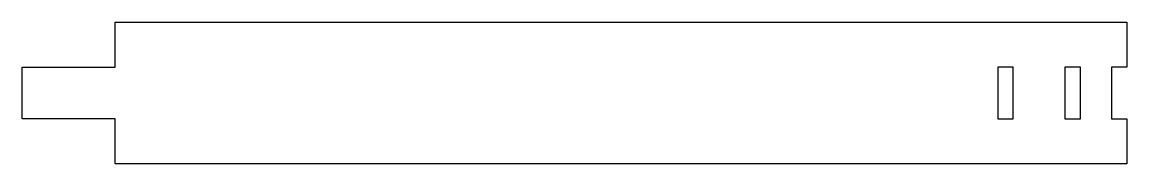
# Model space of a CAD drawing. Header units: millimetres. Extents: x -106 to 108, y -14 to 14.
import ezdxf

# ---------------------------------------------------------------- set-up
doc = ezdxf.new("R2010")
doc.units = ezdxf.units.MM
doc.layers.get('0').update_dxf_attribs({"linetype": 'CONTINUOUS'})

msp = doc.modelspace()

# ---------------------------------------------------------------- linework, layer by layer
for points in [[(108, 5), (105, 5), (105, -5), (108, -5), (108, -13.75), (-88, -13.75), (-88, -5), (-106, -5), (-106, 5), (-88, 5), (-88, 13.75), (108, 13.75)], [(83, 5), (83, -5), (86, -5), (86, 5)], [(96, 5), (96, -5), (99, -5), (99, 5)]]:
    msp.add_lwpolyline(points, close=True)

doc.saveas('drawing.dxf')
